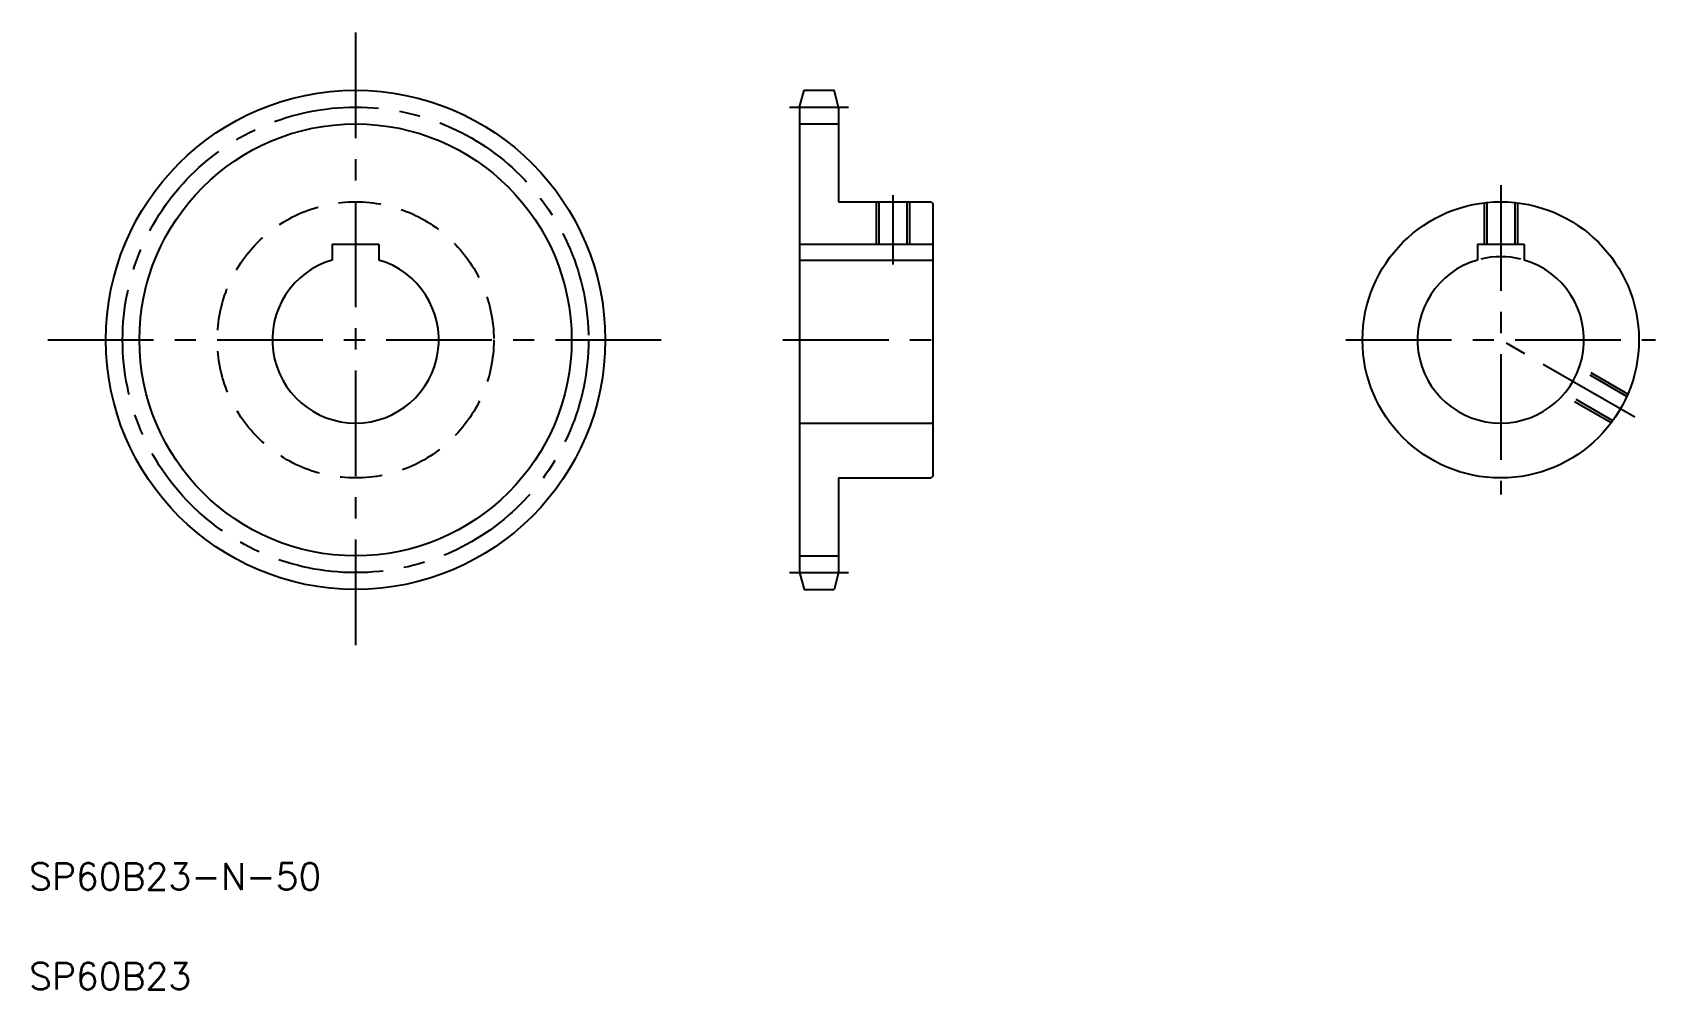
# Model space of a CAD drawing. Extents: x 21 to 508, y 20 to 308.
import ezdxf

# ---------------------------------------------------------------- set-up
doc = ezdxf.new("R2010")
doc.units = 0
doc.linetypes.add('CENTER', pattern=[50.8, 31.75, -6.35, 6.35, -6.35])
doc.linetypes.add('DASHED', pattern=[19.05, 12.7, -6.35])
doc.layers.get('0').update_dxf_attribs({"linetype": 'CONTINUOUS'})
doc.layers.add('CENTER', color=1, linetype='CENTER')
doc.styles.get("Standard").update_dxf_attribs({"font": 'txt', "bigfont": 'BIGFONT'})

msp = doc.modelspace()

# ---------------------------------------------------------------- linework, layer by layer
at = {"color": 7, "linetype": 'CONTINUOUS'}
for p, q in [((251.43, 285.2), (252.79, 290.25)), ((252.79, 290.25), (261.78, 290.25)), ((263.13, 285.2), (261.78, 290.25)), ((251.43, 285.2), (251.43, 145.3)), ((263.13, 285.2), (263.13, 256.75)), ((251.43, 280.15), (263.13, 280.15)), ((263.13, 256.75), (290.93, 256.75)), ((275.23, 256.75), (275.23, 244.05)), ((283.63, 256.75), (283.63, 244.05)), ((290.93, 256.75), (291.43, 256.25)), ((291.43, 256.25), (291.43, 174.25)), ((111.06, 244.05), (125.06, 244.05)), ((111.06, 244.05), (111.06, 239.25)), ((125.06, 244.05), (125.06, 239.25)), ((251.43, 244.05), (291.43, 244.05)), ((454.97, 244.05), (468.97, 244.05)), ((454.97, 244.05), (454.97, 239.25)), ((468.97, 244.05), (468.97, 239.25)), ((251.43, 239.25), (291.43, 239.25)), ((251.43, 190.25), (291.43, 190.25)), ((263.13, 173.75), (290.93, 173.75)), ((263.13, 173.75), (263.13, 145.3)), ((270.08, 173.75), (270.08, 173.75)), ((277.03, 173.75), (277.03, 173.75)), ((291.43, 174.25), (290.93, 173.75)), ((251.43, 150.35), (263.13, 150.35)), ((251.43, 145.3), (252.79, 140.25)), ((263.13, 145.3), (261.78, 140.25)), ((252.79, 140.25), (261.78, 140.25))]:
    msp.add_line(p, q, dxfattribs=at)
at = {"color": 3, "linetype": 'CONTINUOUS'}
for p, q in [((274.43, 256.75), (274.43, 244.05)), ((284.43, 256.75), (284.43, 244.05))]:
    msp.add_line(p, q, dxfattribs=at)
at = {"color": 3, "linetype": 'DASHED'}
for p, q in [((456.97, 256.45), (456.97, 244.05)), ((457.77, 256.56), (457.77, 244.05)), ((466.17, 256.56), (466.17, 244.05)), ((466.97, 256.45), (466.97, 244.05)), ((499.83, 198.25), (485.41, 206.57)), ((500.15, 198.98), (485.69, 207.33)), ((495.15, 190.32), (480.69, 198.67)), ((495.63, 190.97), (481.21, 199.29))]:
    msp.add_line(p, q, dxfattribs=at)
at = {"color": 7, "linetype": 'CONTINUOUS'}
for centre, radius in [((118.06, 215.25), 75), ((461.97, 215.25), 41.5)]:
    msp.add_circle(centre, radius, dxfattribs=at)
at = {"color": 3, "linetype": 'CONTINUOUS'}
msp.add_circle((118.06, 215.25), 64.9, dxfattribs=at)
at = {"color": 3, "linetype": 'DASHED'}
msp.add_circle((118.06, 215.25), 41.5, dxfattribs=at)
at = {"color": 7, "linetype": 'CONTINUOUS'}
for centre in [(118.06, 215.25), (461.97, 215.25)]:
    msp.add_arc(centre, 25, 106.2602, 73.7398, dxfattribs=at)
at = {"color": 3, "linetype": 'CONTINUOUS'}
msp.add_arc((461.97, 215.25), 25, 76.1135, 103.8865, dxfattribs=at)
at = {"layer": 'CENTER', "color": 1, "linetype": 'CENTER'}
for p, q in [((118.06, 307.65), (118.06, 122.85)), ((248.43, 285.2), (266.13, 285.2)), ((279.43, 258.75), (279.43, 237.95)), ((461.97, 261.75), (461.97, 168.75)), ((25.66, 215.25), (210.45, 215.25)), ((246.43, 215.25), (296.43, 215.25)), ((415.47, 215.25), (508.47, 215.25)), ((502.24, 192), (461.97, 215.25)), ((248.43, 145.3), (266.13, 145.3))]:
    msp.add_line(p, q, dxfattribs=at)
msp.add_circle((118.06, 215.25), 69.95, dxfattribs=at)

# ---------------------------------------------------------------- texts
at = {"color": 7, "linetype": 'CONTINUOUS'}
for s, p in [('SP60B23-N-50', (20, 50)), ('SP60B23', (20, 20))]:
    msp.add_text(s, height=8, dxfattribs=at).set_placement(p)

doc.saveas('drawing.dxf')
